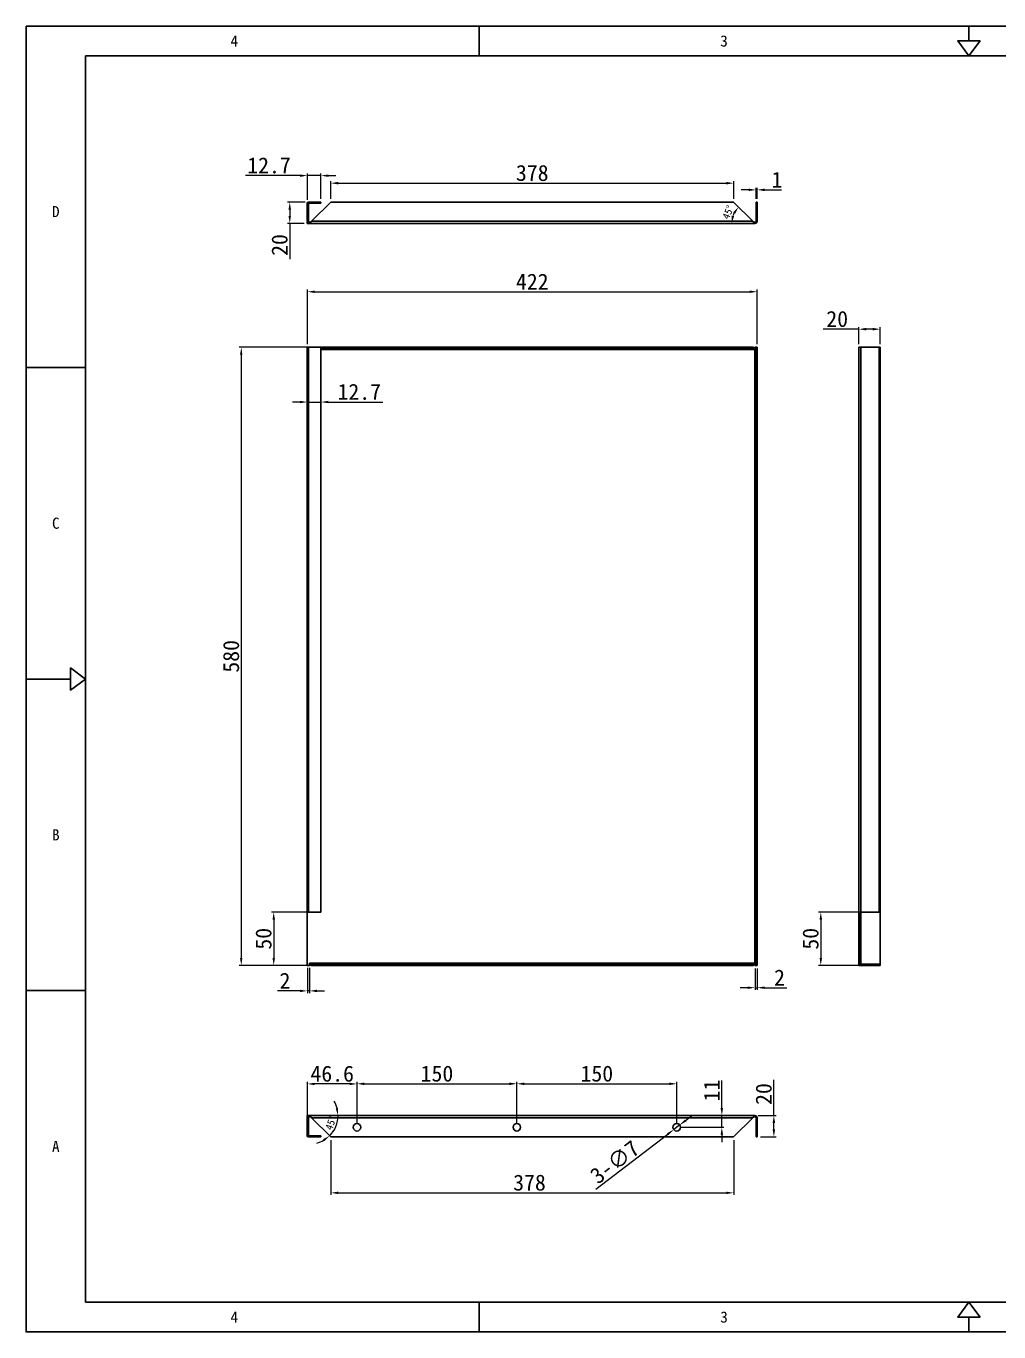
# Model space of a CAD drawing. Header units: millimetres. Extents: x 13106 to 40242, y 18888 to 28426.
# Drawn here: x 28231 to 29143, y 25379 to 26604 of the extents above; entities that cross this region are included whole.
import ezdxf
from ezdxf.enums import TextEntityAlignment as Align

# ---------------------------------------------------------------- set-up
doc = ezdxf.new("R2010")
doc.units = ezdxf.units.MM
doc.header["$PDSIZE"] = -1
doc.layers.add('02___PRT_ALL_AXES', color=7, linetype='Continuous')
doc.layers.add('print', color=30, linetype='Continuous')
doc.layers.add('dim', color=2, linetype='Continuous', lineweight=9)
doc.styles.add('Dartop', font='')
doc.styles.get('Dartop').set_extended_font_data('FangSong_GB2312')
doc.dimstyles.new('3', dxfattribs={"dimtxt": 15, "dimasz": 7, "dimexe": 2, "dimexo": 3, "dimgap": 2, "dimtad": 1, "dimzin": 9, "dimdsep": 46, "dimtxsty": 'Standard', "dimcen": 1, "dimadec": 1, "dimazin": 2, "dimtfac": 0.5, "dimtmove": 0, "dimatfit": 3, "dimfxl": 0, "dimtolj": 1, "dimlwd": 9, "dimlwe": 9, "dimarcsym": 0})

# ---------------------------------------------------------------- blocks, each defined once
blk = doc.blocks.new('*D59')
at = {"layer": 'Defpoints', "color": 0, "lineweight": 9, "transparency": 16777216}
for p in [(28894.4, 26457.1), (28516.4, 26439.4), (28894.4, 26439.4)]:
    blk.add_point(p, dxfattribs=at)
at = {"layer": 'dim', "color": 0, "lineweight": 9, "transparency": 16777216}
for p, q in [((28516.4, 26442.4), (28516.4, 26459.1)), ((28523.4, 26457.1), (28887.4, 26457.1)), ((28894.4, 26442.4), (28894.4, 26459.1))]:
    blk.add_line(p, q, dxfattribs=at)
for points in [[(28523.4, 26458.3), (28523.4, 26455.9), (28516.4, 26457.1)], [(28887.4, 26458.3), (28887.4, 26455.9), (28894.4, 26457.1)]]:
    blk.add_solid(points, dxfattribs=at)
at = {"layer": 'dim', "color": 0, "lineweight": 9, "transparency": 16777216, "insert": (28705.4, 26466.6), "char_height": 15, "attachment_point": 5}
blk.add_mtext('\\A1;378', dxfattribs=at)
blk = doc.blocks.new('*D60')
at = {"layer": 'Defpoints', "color": 0, "lineweight": 9, "transparency": 16777216}
for p in [(28916.4, 26355.2), (28494.4, 26303.1), (28916.4, 26303.1)]:
    blk.add_point(p, dxfattribs=at)
at = {"layer": 'dim', "color": 0, "lineweight": 9, "transparency": 16777216}
for p, q in [((28494.4, 26306.1), (28494.4, 26357.2)), ((28916.4, 26306.1), (28916.4, 26357.2)), ((28501.4, 26355.2), (28909.4, 26355.2))]:
    blk.add_line(p, q, dxfattribs=at)
for points in [[(28501.4, 26356.4), (28501.4, 26354.1), (28494.4, 26355.2)], [(28909.4, 26356.4), (28909.4, 26354.1), (28916.4, 26355.2)]]:
    blk.add_solid(points, dxfattribs=at)
at = {"layer": 'dim', "color": 0, "lineweight": 9, "transparency": 16777216, "insert": (28705.4, 26364.7), "char_height": 15, "attachment_point": 5}
blk.add_mtext('\\A1;422', dxfattribs=at)
blk = doc.blocks.new('*D61')
at = {"layer": 'Defpoints', "color": 0, "lineweight": 9, "transparency": 16777216}
for p in [(28507.1, 25773.1), (28462.8, 25723.1), (28500.9, 25723.1)]:
    blk.add_point(p, dxfattribs=at)
at = {"layer": 'dim', "color": 0, "lineweight": 9, "transparency": 16777216}
for p, q in [((28504.1, 25773.1), (28460.8, 25773.1)), ((28462.8, 25766.1), (28462.8, 25730.1)), ((28497.9, 25723.1), (28460.8, 25723.1))]:
    blk.add_line(p, q, dxfattribs=at)
for points in [[(28461.7, 25766.1), (28464, 25766.1), (28462.8, 25773.1)], [(28461.7, 25730.1), (28464, 25730.1), (28462.8, 25723.1)]]:
    blk.add_solid(points, dxfattribs=at)
at = {"layer": 'dim', "color": 0, "lineweight": 9, "transparency": 16777216, "insert": (28453.3, 25748.1), "char_height": 15, "attachment_point": 5, "rotation": 90}
blk.add_mtext('\\A1;50', dxfattribs=at)
blk = doc.blocks.new('*D62')
at = {"layer": 'Defpoints', "color": 0, "lineweight": 9, "transparency": 16777216}
for p in [(28498, 26303.1), (28432.4, 25723.1), (28494.4, 25723.1)]:
    blk.add_point(p, dxfattribs=at)
at = {"layer": 'dim', "color": 0, "lineweight": 9, "transparency": 16777216}
for p, q in [((28495, 26303.1), (28430.4, 26303.1)), ((28432.4, 26296.1), (28432.4, 25730.1)), ((28491.4, 25723.1), (28430.4, 25723.1))]:
    blk.add_line(p, q, dxfattribs=at)
for points in [[(28431.2, 26296.1), (28433.5, 26296.1), (28432.4, 26303.1)], [(28431.2, 25730.1), (28433.5, 25730.1), (28432.4, 25723.1)]]:
    blk.add_solid(points, dxfattribs=at)
at = {"layer": 'dim', "color": 0, "lineweight": 9, "transparency": 16777216, "insert": (28422.9, 26013.1), "char_height": 15, "attachment_point": 5, "rotation": 90}
blk.add_mtext('\\A1;580', dxfattribs=at)
blk = doc.blocks.new('*D63')
at = {"layer": 'Defpoints', "color": 0, "lineweight": 9, "transparency": 16777216}
for p in [(28494.4, 26284.6), (28507.1, 26284.6), (28507.1, 26251.7)]:
    blk.add_point(p, dxfattribs=at)
at = {"layer": 'dim', "color": 0, "lineweight": 9, "transparency": 16777216}
for p, q in [((28494.4, 26281.6), (28494.4, 26249.7)), ((28507.1, 26281.6), (28507.1, 26249.7)), ((28487.4, 26251.7), (28480.4, 26251.7)), ((28494.4, 26251.7), (28507.1, 26251.7)), ((28514.1, 26251.7), (28565.1, 26251.7))]:
    blk.add_line(p, q, dxfattribs=at)
for points in [[(28487.4, 26252.9), (28487.4, 26250.6), (28494.4, 26251.7)], [(28514.1, 26252.9), (28514.1, 26250.6), (28507.1, 26251.7)]]:
    blk.add_solid(points, dxfattribs=at)
at = {"layer": 'dim', "color": 0, "lineweight": 9, "transparency": 16777216, "insert": (28543.1, 26261.2), "char_height": 15, "attachment_point": 5}
blk.add_mtext('\\A1;12.7', dxfattribs=at)
blk = doc.blocks.new('*D64')
at = {"layer": 'Defpoints', "color": 0, "lineweight": 9, "transparency": 16777216}
for p in [(29011.8, 26320.1), (29011.8, 26303.1), (29031.8, 26303.1)]:
    blk.add_point(p, dxfattribs=at)
at = {"layer": 'dim', "color": 0, "lineweight": 9, "transparency": 16777216}
for p, q in [((29011.8, 26320.1), (28978.3, 26320.1)), ((29011.8, 26306.1), (29011.8, 26322.1)), ((29024.8, 26320.1), (29018.8, 26320.1)), ((29031.8, 26306.1), (29031.8, 26322.1))]:
    blk.add_line(p, q, dxfattribs=at)
for points in [[(29018.8, 26321.3), (29018.8, 26318.9), (29011.8, 26320.1)], [(29024.8, 26321.3), (29024.8, 26318.9), (29031.8, 26320.1)]]:
    blk.add_solid(points, dxfattribs=at)
at = {"layer": 'dim', "color": 0, "lineweight": 9, "transparency": 16777216, "insert": (28991.5, 26329.6), "char_height": 15, "attachment_point": 5}
blk.add_mtext('\\A1;20', dxfattribs=at)
blk = doc.blocks.new('*D65')
at = {"layer": 'Defpoints', "color": 0, "lineweight": 9, "transparency": 16777216}
for p in [(28894.4, 26439.4), (28895.4, 26430.3), (28494.4, 26419.4), (28912.4, 26421.4), (28914.4, 26419.4)]:
    blk.add_point(p, dxfattribs=at)
at = {"layer": 'dim', "color": 0, "lineweight": 9, "transparency": 16777216}
blk.add_arc((28914.4, 26419.4), 21.9, 153.431, 161.569, dxfattribs=at)
for points in [[(28893.9, 26429.8), (28895.8, 26428.5), (28898.9, 26434.8)], [(28894.8, 26426.1), (28892.5, 26426.5), (28892.5, 26419.4)]]:
    blk.add_solid(points, dxfattribs=at)
at = {"layer": 'dim', "color": 0, "lineweight": 9, "transparency": 16777216, "insert": (28889.1, 26429.9), "char_height": 7, "attachment_point": 5, "rotation": 67.5}
blk.add_mtext('\\A1;45°', dxfattribs=at)
blk = doc.blocks.new('*D66')
at = {"layer": 'Defpoints', "color": 0, "lineweight": 9, "transparency": 16777216}
for p in [(28495.4, 26439.4), (28477.9, 26419.4), (28494.4, 26419.4)]:
    blk.add_point(p, dxfattribs=at)
at = {"layer": 'dim', "color": 0, "lineweight": 9, "transparency": 16777216}
for p, q in [((28492.4, 26439.4), (28475.9, 26439.4)), ((28477.9, 26432.4), (28477.9, 26426.4)), ((28491.4, 26419.4), (28475.9, 26419.4)), ((28477.9, 26419.4), (28477.9, 26385.9))]:
    blk.add_line(p, q, dxfattribs=at)
for points in [[(28476.7, 26432.4), (28479, 26432.4), (28477.9, 26439.4)], [(28476.7, 26426.4), (28479, 26426.4), (28477.9, 26419.4)]]:
    blk.add_solid(points, dxfattribs=at)
at = {"layer": 'dim', "color": 0, "lineweight": 9, "transparency": 16777216, "insert": (28468.4, 26399.1), "char_height": 15, "attachment_point": 5, "rotation": 90}
blk.add_mtext('\\A1;20', dxfattribs=at)
blk = doc.blocks.new('*D67')
at = {"layer": 'Defpoints', "color": 0, "lineweight": 9, "transparency": 16777216}
for p in [(28494.4, 26464.2), (28494.4, 26438.4), (28507.1, 26439.4)]:
    blk.add_point(p, dxfattribs=at)
at = {"layer": 'dim', "color": 0, "lineweight": 9, "transparency": 16777216}
for p, q in [((28494.4, 26441.4), (28494.4, 26466.2)), ((28507.1, 26442.4), (28507.1, 26466.2)), ((28487.4, 26464.2), (28436.4, 26464.2)), ((28507.1, 26464.2), (28494.4, 26464.2)), ((28514.1, 26464.2), (28521.1, 26464.2))]:
    blk.add_line(p, q, dxfattribs=at)
for points in [[(28487.4, 26465.3), (28487.4, 26463), (28494.4, 26464.2)], [(28514.1, 26465.3), (28514.1, 26463), (28507.1, 26464.2)]]:
    blk.add_solid(points, dxfattribs=at)
at = {"layer": 'dim', "color": 0, "lineweight": 9, "transparency": 16777216, "insert": (28458.4, 26473.7), "char_height": 15, "attachment_point": 5}
blk.add_mtext('\\A1;12.7', dxfattribs=at)
blk = doc.blocks.new('*D68')
at = {"layer": 'Defpoints', "color": 0, "lineweight": 9, "transparency": 16777216}
for p in [(28516.4, 25562.2), (28894.4, 25562.2), (28894.4, 25509.7)]:
    blk.add_point(p, dxfattribs=at)
at = {"layer": 'dim', "color": 0, "lineweight": 9, "transparency": 16777216}
for p, q in [((28516.4, 25559.2), (28516.4, 25507.7)), ((28894.4, 25559.2), (28894.4, 25507.7)), ((28523.4, 25509.7), (28887.4, 25509.7))]:
    blk.add_line(p, q, dxfattribs=at)
for points in [[(28523.4, 25510.8), (28523.4, 25508.5), (28516.4, 25509.7)], [(28887.4, 25510.8), (28887.4, 25508.5), (28894.4, 25509.7)]]:
    blk.add_solid(points, dxfattribs=at)
at = {"layer": 'dim', "color": 0, "lineweight": 9, "transparency": 16777216, "insert": (28702.8, 25519.2), "char_height": 15, "attachment_point": 5}
blk.add_mtext('\\A1;378', dxfattribs=at)
blk = doc.blocks.new('*D69')
at = {"layer": 'Defpoints', "color": 0, "lineweight": 9, "transparency": 16777216}
for p in [(28691, 25612), (28541, 25571.2), (28691, 25571.2)]:
    blk.add_point(p, dxfattribs=at)
at = {"layer": 'dim', "color": 0, "lineweight": 9, "transparency": 16777216}
for p, q in [((28541, 25574.2), (28541, 25614)), ((28548, 25612), (28684, 25612)), ((28691, 25574.2), (28691, 25614))]:
    blk.add_line(p, q, dxfattribs=at)
for points in [[(28548, 25613.2), (28548, 25610.8), (28541, 25612)], [(28684, 25613.2), (28684, 25610.8), (28691, 25612)]]:
    blk.add_solid(points, dxfattribs=at)
at = {"layer": 'dim', "color": 0, "lineweight": 9, "transparency": 16777216, "insert": (28616, 25621.5), "char_height": 15, "attachment_point": 5}
blk.add_mtext('\\A1;150', dxfattribs=at)
blk = doc.blocks.new('*D70')
at = {"layer": 'Defpoints', "color": 0, "lineweight": 9, "transparency": 16777216}
for p in [(28841, 25612), (28691, 25571.2), (28841, 25571.2)]:
    blk.add_point(p, dxfattribs=at)
at = {"layer": 'dim', "color": 0, "lineweight": 9, "transparency": 16777216}
for p, q in [((28691, 25574.2), (28691, 25614)), ((28698, 25612), (28834, 25612)), ((28841, 25574.2), (28841, 25614))]:
    blk.add_line(p, q, dxfattribs=at)
for points in [[(28698, 25613.2), (28698, 25610.8), (28691, 25612)], [(28834, 25613.2), (28834, 25610.8), (28841, 25612)]]:
    blk.add_solid(points, dxfattribs=at)
at = {"layer": 'dim', "color": 0, "lineweight": 9, "transparency": 16777216, "insert": (28766, 25621.5), "char_height": 15, "attachment_point": 5}
blk.add_mtext('\\A1;150', dxfattribs=at)
blk = doc.blocks.new('*D71')
at = {"layer": 'Defpoints', "color": 0, "lineweight": 9, "transparency": 16777216}
for p in [(28914.4, 25582.2), (28932.1, 25582.2), (28916.4, 25562.2)]:
    blk.add_point(p, dxfattribs=at)
at = {"layer": 'dim', "color": 0, "lineweight": 9, "transparency": 16777216}
for p, q in [((28932.1, 25582.2), (28932.1, 25615.7)), ((28917.4, 25582.2), (28934.1, 25582.2)), ((28932.1, 25569.2), (28932.1, 25575.2)), ((28919.4, 25562.2), (28934.1, 25562.2))]:
    blk.add_line(p, q, dxfattribs=at)
for points in [[(28930.9, 25575.2), (28933.3, 25575.2), (28932.1, 25582.2)], [(28930.9, 25569.2), (28933.3, 25569.2), (28932.1, 25562.2)]]:
    blk.add_solid(points, dxfattribs=at)
at = {"layer": 'dim', "color": 0, "lineweight": 9, "transparency": 16777216, "insert": (28922.6, 25602.4), "char_height": 15, "attachment_point": 5, "rotation": 90}
blk.add_mtext('\\A1;20', dxfattribs=at)
blk = doc.blocks.new('*D72')
at = {"layer": 'Defpoints', "color": 0, "lineweight": 9, "transparency": 16777216}
for p in [(28843.7, 25573.3), (28838.2, 25569.1)]:
    blk.add_point(p, dxfattribs=at)
at = {"layer": 'dim', "color": 0, "lineweight": 9, "transparency": 16777216}
for p, q in [((28843.7, 25573.3), (28838.2, 25569.1)), ((28849.3, 25577.6), (28854.8, 25581.8)), ((28765.2, 25513.2), (28832.6, 25564.8))]:
    blk.add_line(p, q, dxfattribs=at)
for points in [[(28848.6, 25578.5), (28850, 25576.7), (28843.7, 25573.3)], [(28831.9, 25565.7), (28833.3, 25563.9), (28838.2, 25569.1)]]:
    blk.add_solid(points, dxfattribs=at)
at = {"layer": 'dim', "color": 0, "lineweight": 9, "transparency": 16777216, "insert": (28782.8, 25538.6), "char_height": 15, "attachment_point": 5, "rotation": 37.458}
blk.add_mtext('\\A1;3-∅7', dxfattribs=at)
blk = doc.blocks.new('*D73')
at = {"layer": 'Defpoints', "color": 0, "lineweight": 9, "transparency": 16777216}
for p in [(28494.4, 25582.2), (28498.4, 25580.2), (28914.4, 25582.2), (28516.4, 25562.2), (28519.5, 25568.8)]:
    blk.add_point(p, dxfattribs=at)
at = {"layer": 'dim', "color": 0, "lineweight": 9, "transparency": 16777216}
for start, end in [(15.0346, 30.0692), (315, 0), (284.9308, 299.9654)]:
    blk.add_arc((28496.4, 25582.2), 26.8, start, end, dxfattribs=at)
for points in [[(28523.3, 25589.3), (28521, 25589), (28523.1, 25582.2)], [(28509, 25559.9), (28510.4, 25558.1), (28515.3, 25563.3)]]:
    blk.add_solid(points, dxfattribs=at)
at = {"layer": 'dim', "color": 0, "lineweight": 9, "transparency": 16777216, "insert": (28516.4, 25575.2), "char_height": 7, "attachment_point": 5, "rotation": 70.7747}
blk.add_mtext('\\A1;45°', dxfattribs=at)
blk = doc.blocks.new('*D85')
at = {"layer": 'Defpoints', "color": 0, "lineweight": 9, "transparency": 16777216}
for p in [(28844.5, 25582.2), (28883.3, 25582.2), (28841, 25571.2)]:
    blk.add_point(p, dxfattribs=at)
at = {"layer": 'dim', "color": 0, "lineweight": 9, "transparency": 16777216}
for p, q in [((28883.3, 25589.2), (28883.3, 25615.2)), ((28847.5, 25582.2), (28885.3, 25582.2)), ((28883.3, 25571.2), (28883.3, 25582.2)), ((28844, 25571.2), (28885.3, 25571.2)), ((28883.3, 25564.2), (28883.3, 25557.2))]:
    blk.add_line(p, q, dxfattribs=at)
for points in [[(28882.1, 25589.2), (28884.4, 25589.2), (28883.3, 25582.2)], [(28882.1, 25564.2), (28884.4, 25564.2), (28883.3, 25571.2)]]:
    blk.add_solid(points, dxfattribs=at)
at = {"layer": 'dim', "color": 0, "lineweight": 9, "transparency": 16777216, "insert": (28873.8, 25605.7), "char_height": 15, "attachment_point": 5, "rotation": 90}
blk.add_mtext('\\A1;11', dxfattribs=at)
blk = doc.blocks.new('*D89')
at = {"layer": 'Defpoints', "color": 0, "lineweight": 9, "transparency": 16777216}
for p in [(28494.4, 25723.9), (28496.4, 25723.9), (28494.4, 25699.2)]:
    blk.add_point(p, dxfattribs=at)
at = {"layer": 'dim', "color": 0, "lineweight": 9, "transparency": 16777216}
for p, q in [((28494.4, 25720.9), (28494.4, 25697.2)), ((28496.4, 25720.9), (28496.4, 25697.2)), ((28487.4, 25699.2), (28466.4, 25699.2)), ((28496.4, 25699.2), (28494.4, 25699.2)), ((28503.4, 25699.2), (28510.4, 25699.2))]:
    blk.add_line(p, q, dxfattribs=at)
for points in [[(28487.4, 25700.3), (28487.4, 25698), (28494.4, 25699.2)], [(28503.4, 25700.3), (28503.4, 25698), (28496.4, 25699.2)]]:
    blk.add_solid(points, dxfattribs=at)
at = {"layer": 'dim', "color": 0, "lineweight": 9, "transparency": 16777216, "insert": (28473.4, 25708.7), "char_height": 15, "attachment_point": 5}
blk.add_mtext('\\A1;2', dxfattribs=at)
blk = doc.blocks.new('*D90')
at = {"layer": 'Defpoints', "color": 0, "lineweight": 9, "transparency": 16777216}
for p in [(28914.4, 25723.1), (28916.4, 25723.1), (28916.4, 25702.2)]:
    blk.add_point(p, dxfattribs=at)
at = {"layer": 'dim', "color": 0, "lineweight": 9, "transparency": 16777216}
for p, q in [((28914.4, 25720.1), (28914.4, 25700.2)), ((28916.4, 25720.1), (28916.4, 25700.2)), ((28907.4, 25702.2), (28900.4, 25702.2)), ((28914.4, 25702.2), (28916.4, 25702.2)), ((28923.4, 25702.2), (28944.4, 25702.2))]:
    blk.add_line(p, q, dxfattribs=at)
for points in [[(28907.4, 25703.3), (28907.4, 25701), (28914.4, 25702.2)], [(28923.4, 25703.3), (28923.4, 25701), (28916.4, 25702.2)]]:
    blk.add_solid(points, dxfattribs=at)
at = {"layer": 'dim', "color": 0, "lineweight": 9, "transparency": 16777216, "insert": (28937.4, 25711.7), "char_height": 15, "attachment_point": 5}
blk.add_mtext('\\A1;2', dxfattribs=at)
blk = doc.blocks.new('*D91')
at = {"layer": 'Defpoints', "color": 0, "lineweight": 9, "transparency": 16777216}
for p in [(29022.3, 25773.1), (28976.1, 25723.1), (29022.3, 25723.1)]:
    blk.add_point(p, dxfattribs=at)
at = {"layer": 'dim', "color": 0, "lineweight": 9, "transparency": 16777216}
for p, q in [((29019.3, 25773.1), (28974.1, 25773.1)), ((28976.1, 25766.1), (28976.1, 25730.1)), ((29019.3, 25723.1), (28974.1, 25723.1))]:
    blk.add_line(p, q, dxfattribs=at)
for points in [[(28975, 25766.1), (28977.3, 25766.1), (28976.1, 25773.1)], [(28975, 25730.1), (28977.3, 25730.1), (28976.1, 25723.1)]]:
    blk.add_solid(points, dxfattribs=at)
at = {"layer": 'dim', "color": 0, "lineweight": 9, "transparency": 16777216, "insert": (28966.6, 25748.1), "char_height": 15, "attachment_point": 5, "rotation": 90}
blk.add_mtext('\\A1;50', dxfattribs=at)
blk = doc.blocks.new('*D289')
at = {"layer": 'Defpoints', "color": 0, "lineweight": 9, "transparency": 16777216}
for p in [(28916.4, 26450.8), (28915.4, 26439.4), (28916.4, 26439.4)]:
    blk.add_point(p, dxfattribs=at)
at = {"layer": 'dim', "color": 0, "lineweight": 9, "transparency": 16777216}
for p, q in [((28908.4, 26450.8), (28901.4, 26450.8)), ((28915.4, 26442.4), (28915.4, 26452.8)), ((28915.4, 26450.8), (28916.4, 26450.8)), ((28916.4, 26442.4), (28916.4, 26452.8)), ((28923.4, 26450.8), (28939.4, 26450.8))]:
    blk.add_line(p, q, dxfattribs=at)
for points in [[(28908.4, 26452), (28908.4, 26449.7), (28915.4, 26450.8)], [(28923.4, 26452), (28923.4, 26449.7), (28916.4, 26450.8)]]:
    blk.add_solid(points, dxfattribs=at)
at = {"layer": 'dim', "color": 0, "lineweight": 9, "transparency": 16777216, "insert": (28934.9, 26460.3), "char_height": 15, "attachment_point": 5}
blk.add_mtext('\\A1;1', dxfattribs=at)
blk = doc.blocks.new('*D348')
at = {"layer": 'Defpoints', "color": 0, "lineweight": 9, "transparency": 16777216}
for p in [(28494.4, 25611.9), (28494.4, 25571.2), (28541, 25571.2)]:
    blk.add_point(p, dxfattribs=at)
at = {"layer": 'dim', "color": 0, "lineweight": 9, "transparency": 16777216}
for p, q in [((28494.4, 25574.2), (28494.4, 25613.9)), ((28534, 25611.9), (28501.4, 25611.9)), ((28541, 25574.2), (28541, 25613.9))]:
    blk.add_line(p, q, dxfattribs=at)
for points in [[(28501.4, 25613), (28501.4, 25610.7), (28494.4, 25611.9)], [(28534, 25613), (28534, 25610.7), (28541, 25611.9)]]:
    blk.add_solid(points, dxfattribs=at)
at = {"layer": 'dim', "color": 0, "lineweight": 9, "transparency": 16777216, "insert": (28517.7, 25621.4), "char_height": 15, "attachment_point": 5}
blk.add_mtext('\\A1;46.6', dxfattribs=at)

msp = doc.modelspace()

# ---------------------------------------------------------------- linework, layer by layer
at = {"color": 0}
for p, q in [((28655.598, 26576.634), (28655.598, 26604.481)), ((29115.075, 26590.557), (29115.075, 26604.481)), ((28286.219, 25407.055), (28286.219, 26576.634)), ((28286.219, 26576.634), (29943.93, 26576.634)), ((28286.219, 26284.239), (28230.525, 26284.239)), ((28272.296, 25991.844), (28230.525, 25991.844)), ((28286.219, 25699.45), (28230.525, 25699.45)), ((29943.93, 25407.055), (28286.219, 25407.055)), ((28655.598, 25379.208), (28655.598, 25407.055)), ((29115.075, 25393.132), (29115.075, 25379.208))]:
    msp.add_line(p, q, dxfattribs=at)
at = {"color": 3, "linetype": 'Continuous'}
for p, q in [((28494.351, 26421.391), (28494.351, 26438.366)), ((28495.376, 26439.391), (28507.051, 26439.391)), ((28516.351, 26439.391), (28498.351, 26421.391)), ((28894.351, 26439.391), (28516.351, 26439.391)), ((28912.351, 26421.391), (28894.351, 26439.391)), ((28916.351, 26421.391), (28916.351, 26439.391)), ((28494.351, 26419.391), (28914.351, 26419.391)), ((28498.283, 26421.283), (28498.351, 26421.391)), ((28498.351, 26421.391), (28912.351, 26421.391)), ((28912.42, 26421.283), (28912.351, 26421.391)), ((28494.351, 26303.123), (28494.351, 25773.123)), ((28494.351, 26303.123), (28912.351, 26303.123)), ((28495.376, 26303.123), (28495.376, 25773.123)), ((28507.051, 26303.123), (28507.051, 25773.123)), ((28916.351, 25723.123), (28916.351, 26303.123)), ((29011.769, 26303.123), (29011.769, 25723.123)), ((29011.769, 26303.123), (29031.769, 26303.123)), ((29013.769, 26303.123), (29013.769, 25773.123)), ((29030.744, 26303.123), (29030.744, 25773.123)), ((29031.769, 26303.123), (29031.769, 25773.123)), ((28494.351, 25773.123), (28507.051, 25773.123)), ((29012.769, 25773.123), (29031.769, 25773.123)), ((28912.351, 25723.123), (28498.351, 25723.123)), ((29031.769, 25723.123), (29013.769, 25723.123)), ((28914.351, 25582.195), (28494.351, 25582.195)), ((28494.351, 25580.195), (28494.351, 25563.22)), ((28498.283, 25580.303), (28498.351, 25580.195)), ((28498.351, 25580.195), (28516.351, 25562.195)), ((28912.351, 25580.195), (28498.351, 25580.195)), ((28894.351, 25562.195), (28912.351, 25580.195)), ((28912.42, 25580.303), (28912.351, 25580.195)), ((28916.351, 25580.195), (28916.351, 25562.195)), ((28495.376, 25562.195), (28507.051, 25562.195)), ((28516.351, 25562.195), (28894.351, 25562.195))]:
    msp.add_line(p, q, dxfattribs=at)
at = {"color": 7, "linetype": 'Continuous'}
for p, q in [((28494.351, 26438.366), (28495.351, 26438.366)), ((28495.351, 26421.391), (28495.351, 26438.366)), ((28495.376, 26439.391), (28495.376, 26438.391)), ((28495.376, 26438.391), (28507.051, 26438.391)), ((28507.051, 26439.391), (28507.051, 26438.391)), ((28916.351, 26439.391), (28915.351, 26439.391)), ((28915.351, 26421.391), (28915.351, 26439.391)), ((28494.351, 26421.391), (28495.351, 26421.391)), ((28494.351, 26419.391), (28494.351, 26420.391)), ((28494.351, 26420.391), (28496.351, 26420.391)), ((28494.354, 26421.282), (28495.353, 26421.336)), ((28496.351, 26419.391), (28496.351, 26420.391)), ((28498.257, 26421.317), (28498.283, 26421.337)), ((28498.283, 26421.337), (28498.328, 26421.373)), ((28498.283, 26421.283), (28498.283, 26421.337)), ((28912.42, 26421.337), (28912.374, 26421.373)), ((28912.42, 26421.283), (28912.42, 26421.337)), ((28912.445, 26421.317), (28912.42, 26421.337)), ((28914.351, 26419.391), (28914.351, 26420.391)), ((28916.351, 26421.391), (28915.351, 26421.391)), ((28507.051, 26302.123), (28912.351, 26302.123)), ((28914.351, 26301.123), (28507.051, 26301.123)), ((28516.351, 26303.123), (28516.351, 26302.123)), ((28894.351, 26303.123), (28894.351, 26302.123)), ((28912.351, 26303.123), (28912.351, 26302.123)), ((28912.42, 26303.12), (28912.42, 26302.121)), ((28914.351, 25723.123), (28914.351, 26303.123)), ((28914.351, 26303.123), (28916.351, 26303.123)), ((28915.351, 25723.123), (28915.351, 26303.123)), ((28494.351, 25773.123), (28494.351, 25723.123)), ((29011.769, 25773.123), (29012.769, 25773.123)), ((29012.769, 25773.123), (29012.769, 25723.123)), ((29013.769, 25723.123), (29013.769, 25773.123)), ((29031.769, 25723.123), (29031.769, 25773.123)), ((28494.351, 25723.123), (28496.351, 25723.123)), ((28496.351, 25725.123), (28914.351, 25725.123)), ((28496.351, 25725.123), (28496.351, 25723.123)), ((28498.283, 25723.126), (28498.283, 25724.124)), ((28912.351, 25724.123), (28498.351, 25724.123)), ((28498.351, 25723.123), (28498.351, 25724.123)), ((28516.351, 25723.123), (28516.351, 25724.123)), ((28894.351, 25723.123), (28894.351, 25724.123)), ((28912.351, 25723.123), (28912.351, 25724.123)), ((28912.42, 25723.126), (28912.42, 25724.124)), ((28914.351, 25723.123), (28916.351, 25723.123)), ((29011.769, 25723.123), (29013.574, 25723.123)), ((29013.661, 25723.126), (29013.715, 25724.124)), ((29031.769, 25724.123), (29013.769, 25724.123)), ((28494.351, 25582.195), (28494.351, 25581.195)), ((28494.629, 25581.195), (28494.351, 25581.195)), ((28494.351, 25580.195), (28495.351, 25580.195)), ((28495.351, 25580.195), (28495.351, 25563.22)), ((28496.351, 25582.195), (28496.351, 25581.195)), ((28498.257, 25580.269), (28498.283, 25580.249)), ((28498.283, 25580.303), (28498.283, 25580.249)), ((28498.283, 25580.249), (28498.328, 25580.213)), ((28912.42, 25580.249), (28912.374, 25580.213)), ((28912.42, 25580.303), (28912.42, 25580.249)), ((28912.445, 25580.269), (28912.42, 25580.249)), ((28914.351, 25582.195), (28914.351, 25581.195)), ((28916.351, 25580.195), (28915.351, 25580.195)), ((28915.351, 25580.195), (28915.351, 25562.195)), ((28494.351, 25563.22), (28495.351, 25563.22)), ((28495.376, 25562.195), (28495.376, 25563.195)), ((28495.376, 25563.195), (28507.051, 25563.195)), ((28507.051, 25562.195), (28507.051, 25563.195)), ((28916.351, 25562.195), (28915.351, 25562.195))]:
    msp.add_line(p, q, dxfattribs=at)
at = {"color": 0}
for points in [[(29115.075, 26576.634), (29125.517, 26590.557), (29104.632, 26590.557), (29115.075, 26576.634)], [(28286.219, 25991.844), (28272.296, 25981.402), (28272.296, 26002.287), (28286.219, 25991.844)], [(29115.075, 25407.055), (29125.517, 25393.132), (29104.632, 25393.132), (29115.075, 25407.055)]]:
    msp.add_lwpolyline(points, close=True, dxfattribs=at)
at = {"color": 3, "linetype": 'Continuous'}
for centre, radius, start, end in [((28495.376, 26438.366), 1.025, 90, 180), ((28496.351, 26421.391), 2, 180, 210.149306), ((28914.351, 26421.391), 2, 270, 0), ((28912.351, 26302.309), 0.814, 85.176727, 89.994085), ((28498.351, 25723.937), 0.814, 265.176727, 269.994085), ((28912.351, 25723.937), 0.814, 270.005915, 274.823273), ((29013.769, 25725.123), 2, 239.850395, 270), ((28496.351, 25580.195), 2, 90, 180), ((28914.351, 25580.195), 2, 0, 90), ((28495.376, 25563.22), 1.025, 180, 270)]:
    msp.add_arc(centre, radius, start, end, dxfattribs=at)
at = {"color": 7, "linetype": 'Continuous'}
for centre, radius, start, end in [((28495.376, 26438.366), 0.025, 90, 180), ((28496.351, 26421.391), 1, 180, 270), ((28914.351, 26421.391), 1, 270, 0), ((28912.351, 26300.499), 1.624, 87.585293, 89.99904), ((28498.351, 25725.746), 1.624, 267.585293, 269.99904), ((28912.351, 25725.746), 1.624, 270.00096, 272.414707), ((29013.769, 25725.123), 1, 180, 270), ((28496.351, 25580.195), 1, 90, 180), ((28914.351, 25580.195), 1, 0, 90), ((28495.376, 25563.22), 0.025, 180, 270)]:
    msp.add_arc(centre, radius, start, end, dxfattribs=at)
for points, knots in [([(28496.351, 26420.391), (28496.512, 26420.391), (28496.846, 26420.442), (28497.325, 26420.652), (28497.795, 26420.957), (28498.1, 26421.194), (28498.257, 26421.317)], [0, 0, 0, 0, 0.22320891, 0.46241624, 0.72330962, 1, 1, 1, 1]), ([(28914.351, 26420.391), (28914.191, 26420.391), (28913.857, 26420.442), (28913.377, 26420.652), (28912.908, 26420.957), (28912.602, 26421.194), (28912.445, 26421.317)], [0, 0, 0, 0, 0.22320891, 0.46241624, 0.72330962, 1, 1, 1, 1]), ([(28914.351, 26301.123), (28914.192, 26301.248), (28913.809, 26301.547), (28913.195, 26301.957), (28912.669, 26302.111), (28912.42, 26302.121)], [0, 0, 0, 0, 0.2759611, 0.66081747, 1, 1, 1, 1]), ([(28496.351, 25725.123), (28496.511, 25724.998), (28496.893, 25724.698), (28497.507, 25724.289), (28498.034, 25724.135), (28498.283, 25724.124)], [0, 0, 0, 0, 0.2759611, 0.66081747, 1, 1, 1, 1]), ([(28914.351, 25725.123), (28914.192, 25724.998), (28913.809, 25724.698), (28913.195, 25724.289), (28912.669, 25724.135), (28912.42, 25724.124)], [0, 0, 0, 0, 0.2759611, 0.66081747, 1, 1, 1, 1]), ([(28496.351, 25581.195), (28496.512, 25581.195), (28496.846, 25581.143), (28497.325, 25580.933), (28497.795, 25580.628), (28498.1, 25580.392), (28498.257, 25580.269)], [0, 0, 0, 0, 0.22320891, 0.46241624, 0.72330962, 1, 1, 1, 1]), ([(28914.351, 25581.195), (28914.191, 25581.195), (28913.857, 25581.143), (28913.377, 25580.933), (28912.908, 25580.628), (28912.602, 25580.392), (28912.445, 25580.269)], [0, 0, 0, 0, 0.22320891, 0.46241624, 0.72330962, 1, 1, 1, 1])]:
    msp.add_open_spline(points, degree=3, knots=knots, dxfattribs=at)
at = {"color": 3, "linetype": 'Continuous'}
for points, knots in [([(28496.351, 26419.391), (28496.519, 26419.391), (28496.786, 26419.482), (28497.09, 26419.708), (28497.427, 26420.04), (28497.827, 26420.573), (28498.126, 26421.037), (28498.283, 26421.283)], [0, 0, 0, 0, 0.18024056, 0.28657179, 0.40679, 0.68606918, 1, 1, 1, 1]), ([(28914.351, 26419.391), (28914.183, 26419.391), (28913.916, 26419.482), (28913.612, 26419.708), (28913.276, 26420.04), (28912.876, 26420.573), (28912.577, 26421.037), (28912.42, 26421.283)], [0, 0, 0, 0, 0.18024056, 0.28657179, 0.40679, 0.68606918, 1, 1, 1, 1]), ([(28914.351, 26301.123), (28914.193, 26301.371), (28913.889, 26301.848), (28913.348, 26302.594), (28912.801, 26303.088), (28912.42, 26303.12)], [0, 0, 0, 0, 0.31233374, 0.59425373, 1, 1, 1, 1]), ([(28496.351, 25725.123), (28496.509, 25724.874), (28496.814, 25724.398), (28497.355, 25723.651), (28497.901, 25723.158), (28498.283, 25723.126)], [0, 0, 0, 0, 0.31233374, 0.59425373, 1, 1, 1, 1]), ([(28914.351, 25725.123), (28914.193, 25724.874), (28913.889, 25724.398), (28913.348, 25723.651), (28912.801, 25723.158), (28912.42, 25723.126)], [0, 0, 0, 0, 0.31233374, 0.59425373, 1, 1, 1, 1]), ([(28496.351, 25582.195), (28496.519, 25582.195), (28496.786, 25582.103), (28497.09, 25581.878), (28497.427, 25581.546), (28497.827, 25581.013), (28498.126, 25580.549), (28498.283, 25580.303)], [0, 0, 0, 0, 0.18024056, 0.28657179, 0.40679, 0.68606918, 1, 1, 1, 1]), ([(28914.351, 25582.195), (28914.183, 25582.195), (28913.916, 25582.103), (28913.612, 25581.878), (28913.276, 25581.546), (28912.876, 25581.013), (28912.577, 25580.549), (28912.42, 25580.303)], [0, 0, 0, 0, 0.18024056, 0.28657179, 0.40679, 0.68606918, 1, 1, 1, 1])]:
    msp.add_open_spline(points, degree=3, knots=knots, dxfattribs=at)
at = {"layer": '02___PRT_ALL_AXES', "color": 3, "linetype": 'Continuous'}
for centre in [(28540.951, 25571.195), (28690.951, 25571.195), (28840.951, 25571.195)]:
    msp.add_circle(centre, 3.5, dxfattribs=at)
at = {"layer": 'print'}
msp.add_lwpolyline([(28230.525, 26604.481), (29999.624, 26604.481), (29999.624, 25379.208), (28230.525, 25379.208)], close=True, dxfattribs=at)

# ---------------------------------------------------------------- texts
at = {"color": 0, "style": 'Dartop'}
for s, p in [('4', (28425.859, 26590.557)), ('3', (28885.336, 26590.557)), ('D', (28258.372, 26430.436)), ('C', (28258.372, 26138.042)), ('B', (28258.372, 25845.647)), ('A', (28258.372, 25553.253)), ('4', (28425.859, 25393.132)), ('3', (28885.336, 25393.132))]:
    msp.add_text(s, height=10.443, dxfattribs=at).set_placement(p, align=Align.MIDDLE_CENTER)

# ---------------------------------------------------------------- dimensions: what is measured, and where the dimension line sits
at = {"layer": 'dim', "lineweight": 9}
for base, p1, p2, picture, middle in [((28494.351, 26464.175), (28507.051, 26439.391), (28494.351, 26438.366), '*D67', (28458.351, 26473.675)), ((28894.351, 26457.111), (28516.351, 26439.391), (28894.351, 26439.391), '*D59', (28705.351, 26466.611)), ((28916.351, 26450.827), (28915.351, 26439.391), (28916.351, 26439.391), '*D289', (28934.851, 26460.327)), ((28916.351, 26355.242), (28494.351, 26303.123), (28916.351, 26303.123), '*D60', (28705.351, 26364.742)), ((29011.769, 26320.097), (29031.769, 26303.123), (29011.769, 26303.123), '*D64', (28991.519, 26329.597)), ((28507.051, 26251.741), (28494.351, 26284.576), (28507.051, 26284.576), '*D63', (28543.051, 26261.241)), ((28494.351, 25699.168), (28496.351, 25723.853), (28494.351, 25723.853), '*D89', (28473.351, 25708.668)), ((28916.351, 25702.156), (28914.351, 25723.123), (28916.351, 25723.123), '*D90', (28937.351, 25711.656)), ((28690.951, 25612.014), (28540.951, 25571.195), (28690.951, 25571.195), '*D69', (28615.951, 25621.514)), ((28840.951, 25612.014), (28690.951, 25571.195), (28840.951, 25571.195), '*D70', (28765.951, 25621.514))]:
    dim = msp.add_linear_dim(base=base, p1=p1, p2=p2, dimstyle='3', dxfattribs=at)
    dim.commit()
    dim.dimension.update_dxf_attribs({"geometry": picture, "text_midpoint": middle})
for base, p1, p2, picture, middle in [((28477.856, 26419.391), (28495.376, 26439.391), (28494.351, 26419.391), '*D66', (28468.356, 26399.141)), ((28432.373, 25723.123), (28498.049, 26303.123), (28494.351, 25723.123), '*D62', (28422.873, 26013.123)), ((28462.821, 25723.123), (28507.051, 25773.123), (28500.931, 25723.123), '*D61', (28453.321, 25748.123)), ((28976.119, 25723.123), (29022.269, 25773.123), (29022.269, 25723.123), '*D91', (28966.619, 25748.123)), ((28932.11, 25582.195), (28916.351, 25562.195), (28914.351, 25582.195), '*D71', (28922.61, 25602.445))]:
    dim = msp.add_linear_dim(base=base, p1=p1, p2=p2, angle=90, dimstyle='3', dxfattribs=at)
    dim.commit()
    dim.dimension.update_dxf_attribs({"geometry": picture, "text_midpoint": middle})
for base, line1, line2, picture, middle in [((28895.424, 26430.318), ((28494.351, 26419.391), (28914.351, 26419.391)), ((28912.351, 26421.391), (28894.351, 26439.391)), '*D65', (28894.16, 26427.754)), ((28519.52, 25568.819), ((28914.351, 25582.195), (28494.351, 25582.195)), ((28498.351, 25580.195), (28516.351, 25562.195)), '*D73', (28521.612, 25573.386))]:
    dim = msp.add_angular_dim_2l(base=base, line1=line1, line2=line2, dimstyle='3', override={"dimtxt": 7}, dxfattribs=at)
    dim.commit()
    dim.dimension.update_dxf_attribs({"geometry": picture, "text_midpoint": middle, "dimtype": 162})
for base, p1, p2, picture, middle in [((28494.351, 25611.868), (28540.951, 25571.195), (28494.351, 25571.195), '*D348', (28517.651, 25611.868)), ((28894.351, 25509.683), (28516.351, 25562.195), (28894.351, 25562.195), '*D68', (28702.814, 25509.683))]:
    dim = msp.add_linear_dim(base=base, p1=p1, p2=p2, dimstyle='3', dxfattribs=at)
    dim.commit()
    dim.dimension.update_dxf_attribs({"geometry": picture, "text_midpoint": middle, "dimtype": 160})
dim = msp.add_linear_dim(base=(28883.27, 25582.195), p1=(28840.951, 25571.195), p2=(28844.522, 25582.195), angle=90, dimstyle='3', dxfattribs=at)
dim.commit()
dim.dimension.update_dxf_attribs({"geometry": '*D85', "text_midpoint": (28883.27, 25605.695), "dimtype": 160})
dim = msp.add_diameter_dim_2p(p1=(28843.73, 25573.324), p2=(28838.173, 25569.067), text='3-<>', dimstyle='3', dxfattribs=at)
dim.commit()
dim.dimension.update_dxf_attribs({"geometry": '*D72', "text_midpoint": (28788.619, 25531.1), "dimtype": 163})

doc.saveas('drawing.dxf')
